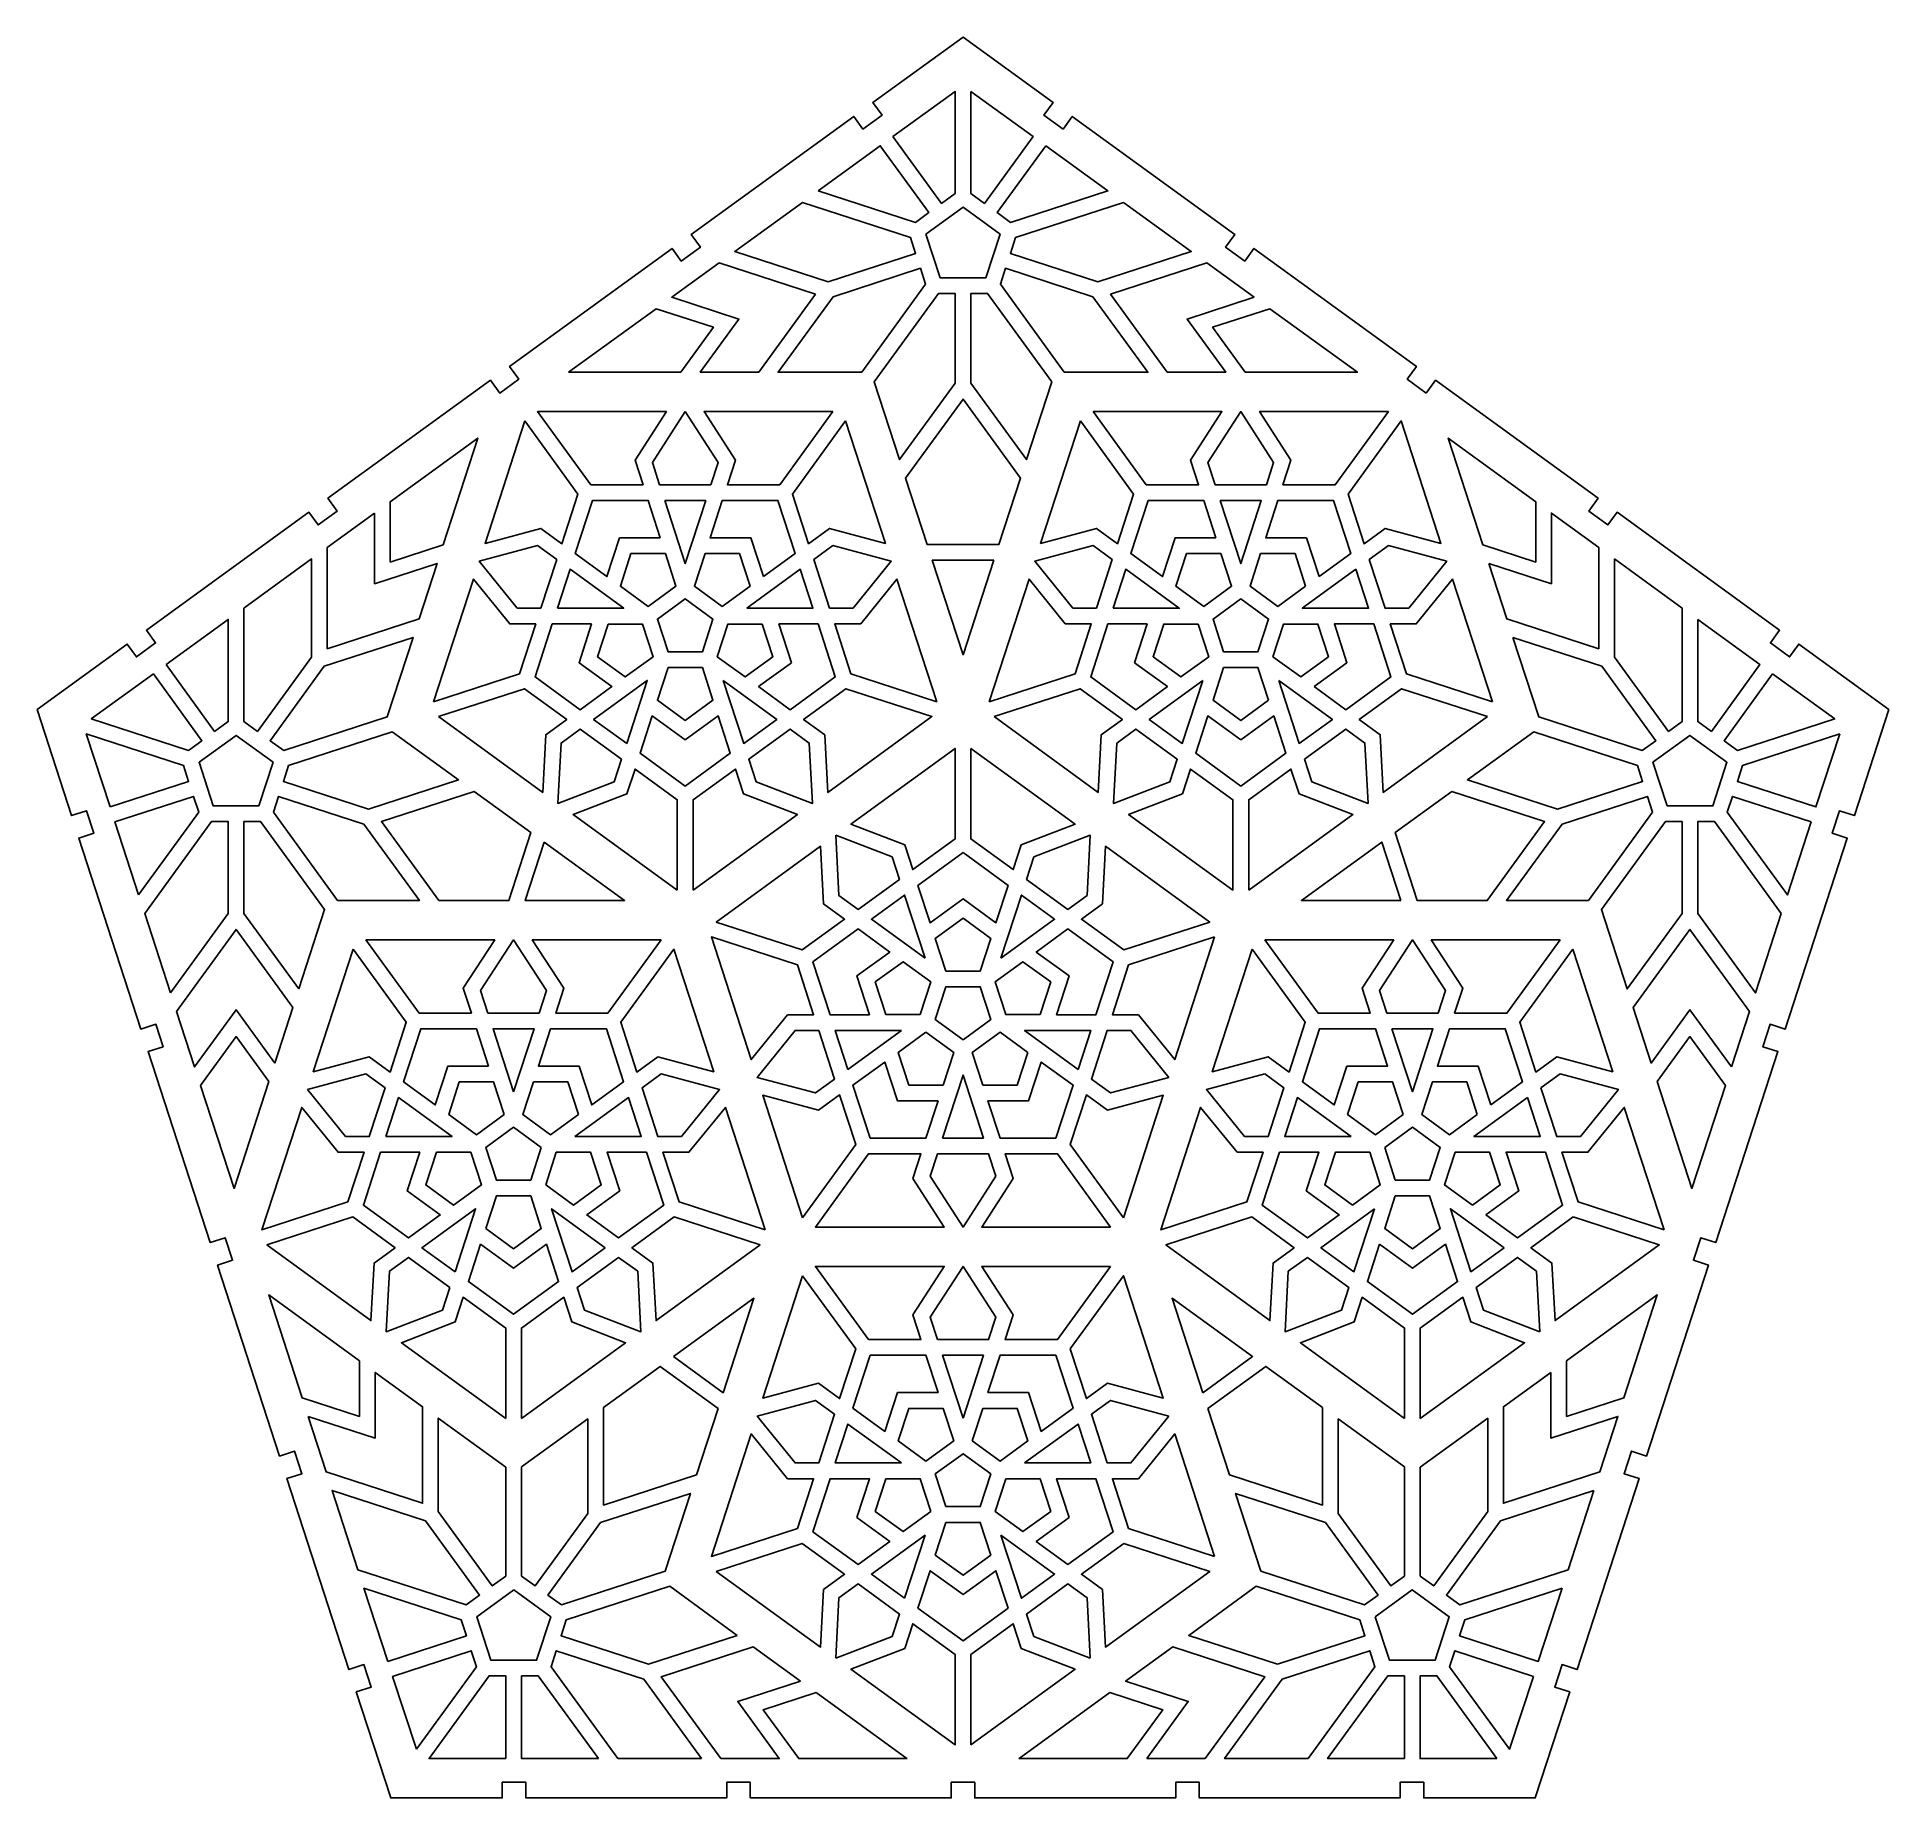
# Model space of a CAD drawing. Header units: millimetres. Extents: x -118 to 118, y -100 to 124.
import ezdxf

# ---------------------------------------------------------------- set-up
doc = ezdxf.new("R2010")
doc.units = ezdxf.units.MM
doc.layers.get('0').update_dxf_attribs({"linetype": 'CONTINUOUS'})

msp = doc.modelspace()

# ---------------------------------------------------------------- linework, layer by layer
for points in [[(58.82, 78.4), (59.99, 80.02), (80.62, 65.03), (79.45, 63.41), (81.87, 61.65), (83.05, 63.27), (103.68, 48.28), (102.5, 46.66), (104.93, 44.9), (106.11, 46.52), (117.56, 38.2), (113.18, 24.74), (111.28, 25.35), (110.35, 22.5), (112.26, 21.88), (104.38, -2.37), (102.47, -1.75), (101.55, -4.61), (103.45, -5.22), (95.57, -29.48), (93.67, -28.86), (92.74, -31.71), (94.64, -32.33), (86.76, -56.58), (84.86, -55.96), (83.93, -58.82), (85.84, -59.43), (77.96, -83.69), (76.05, -83.07), (75.13, -85.92), (77.03, -86.54), (72.65, -100), (58.5, -100), (58.5, -98), (55.5, -98), (55.5, -100), (30, -100), (30, -98), (27, -98), (27, -100), (1.5, -100), (1.5, -98), (-1.5, -98), (-1.5, -100), (-27, -100), (-27, -98), (-30, -98), (-30, -100), (-55.5, -100), (-55.5, -98), (-58.5, -98), (-58.5, -100), (-72.65, -100), (-77.03, -86.54), (-75.13, -85.92), (-76.05, -83.07), (-77.96, -83.69), (-85.84, -59.43), (-83.93, -58.82), (-84.86, -55.96), (-86.76, -56.58), (-94.64, -32.33), (-92.74, -31.71), (-93.67, -28.86), (-95.57, -29.48), (-103.45, -5.22), (-101.55, -4.61), (-102.47, -1.75), (-104.38, -2.37), (-112.26, 21.88), (-110.35, 22.5), (-111.28, 25.35), (-113.18, 24.74), (-117.56, 38.2), (-106.11, 46.52), (-104.93, 44.9), (-102.5, 46.66), (-103.68, 48.28), (-83.05, 63.27), (-81.87, 61.65), (-79.45, 63.41), (-80.62, 65.03), (-59.99, 80.02), (-58.82, 78.4), (-56.39, 80.17), (-57.56, 81.78), (-36.94, 96.77), (-35.76, 95.15), (-33.33, 96.92), (-34.51, 98.54), (-13.88, 113.52), (-12.7, 111.91), (-10.28, 113.67), (-11.45, 115.29), (0, 123.61), (11.45, 115.29), (10.28, 113.67), (12.7, 111.91), (13.88, 113.52), (34.51, 98.54), (33.33, 96.92), (35.76, 95.15), (36.94, 96.77), (57.56, 81.78), (56.39, 80.17)], [(-8.89, 110.97), (-2.72, 102.48), (-1, 103.73), (-1, 116.7)], [(1, 116.7), (1, 103.73), (2.72, 102.48), (8.89, 110.97)], [(-18.39, 104.07), (-6.05, 100.06), (-4.34, 101.31), (-10.5, 109.8)], [(10.5, 109.8), (4.34, 101.31), (6.05, 100.06), (18.39, 104.07)], [(-17.12, 92.53), (-6.02, 96.14), (-6.67, 98.16), (-20.39, 102.61), (-28.97, 96.38)], [(-4.7, 98.57), (-2.91, 93.04), (2.91, 93.04), (4.7, 98.57), (0, 101.99)], [(20.39, 102.61), (6.67, 98.16), (6.02, 96.14), (17.12, 92.53), (28.97, 96.38)], [(-18.74, 90.95), (-30.97, 94.93), (-36.97, 90.57), (-28.45, 87.8), (-33.35, 81.04), (-25.94, 81.04)], [(-12.86, 81.04), (-4.74, 92.22), (-5.4, 94.24), (-16.5, 90.63), (-23.47, 81.04)], [(16.5, 90.63), (5.4, 94.24), (4.74, 92.22), (12.86, 81.04), (23.47, 81.04)], [(36.97, 90.57), (30.97, 94.93), (18.74, 90.95), (25.94, 81.04), (33.35, 81.04), (28.45, 87.8)], [(-3.12, 91.04), (-11.26, 79.84), (-8.05, 69.96), (-1, 79.66), (-1, 91.04)], [(11.26, 79.84), (3.12, 91.04), (1, 91.04), (1, 79.66), (8.05, 69.96)], [(-50.08, 81.04), (-35.83, 81.04), (-31.68, 86.75), (-38.97, 89.11)], [(35.83, 81.04), (50.08, 81.04), (38.97, 89.11), (31.68, 86.75)], [(-7.29, 67.61), (-4.55, 59.17), (4.55, 59.17), (7.29, 67.61), (0, 77.64)], [(-47.26, 66.75), (-40.62, 66.75), (-41.64, 69.89), (-37.65, 76.04), (-54.01, 76.04)], [(-35.27, 76.04), (-39.44, 69.6), (-38.52, 66.75), (-32.02, 66.75), (-31.09, 69.6)], [(-16.52, 76.04), (-32.88, 76.04), (-28.89, 69.89), (-29.91, 66.75), (-23.27, 66.75)], [(16.52, 76.04), (23.27, 66.75), (29.91, 66.75), (28.89, 69.89), (32.88, 76.04)], [(32.02, 66.75), (38.52, 66.75), (39.44, 69.6), (35.27, 76.04), (31.09, 69.6)], [(54.01, 76.04), (37.65, 76.04), (41.64, 69.89), (40.62, 66.75), (47.26, 66.75)], [(-55.63, 74.87), (-60.68, 59.31), (-53.6, 61.2), (-50.93, 59.26), (-48.88, 65.58)], [(-14.91, 74.87), (-21.65, 65.58), (-19.6, 59.26), (-16.93, 61.2), (-9.85, 59.31)], [(14.91, 74.87), (9.85, 59.31), (16.93, 61.2), (19.6, 59.26), (21.65, 65.58)], [(48.88, 65.58), (50.93, 59.26), (53.6, 61.2), (60.68, 59.31), (55.63, 74.87)], [(-66, 59.12), (-61.6, 72.67), (-72.71, 64.6), (-72.71, 56.94)], [(66, 59.12), (72.71, 56.94), (72.71, 64.6), (61.6, 72.67)], [(-38.43, 60.01), (-39.97, 64.75), (-47.05, 64.75), (-49.23, 58.02), (-45.2, 55.09), (-43.6, 60.01)], [(-37.87, 64.75), (-35.27, 56.75), (-32.67, 64.75)], [(-25.33, 55.09), (-21.3, 58.02), (-23.49, 64.75), (-30.56, 64.75), (-32.1, 60.01), (-26.93, 60.01)], [(32.1, 60.01), (30.56, 64.75), (23.49, 64.75), (21.3, 58.02), (25.33, 55.09), (26.93, 60.01)], [(32.67, 64.75), (35.27, 56.75), (37.87, 64.75)], [(45.2, 55.09), (49.23, 58.02), (47.05, 64.75), (39.97, 64.75), (38.43, 60.01), (43.6, 60.01)], [(-74.71, 63.15), (-80.71, 58.79), (-80.71, 45.93), (-69.06, 49.71), (-66.77, 56.77), (-74.71, 54.18)], [(66.77, 56.77), (69.06, 49.71), (80.71, 45.93), (80.71, 58.79), (74.71, 63.15), (74.71, 54.18)], [(-53.59, 51.08), (-51.58, 57.26), (-54.01, 59.02), (-61.42, 57.04), (-56.59, 51.08)], [(-16.95, 51.08), (-13.95, 51.08), (-9.11, 57.04), (-16.53, 59.02), (-18.95, 57.26)], [(16.95, 51.08), (18.95, 57.26), (16.53, 59.02), (9.11, 57.04), (13.95, 51.08)], [(61.42, 57.04), (54.01, 59.02), (51.58, 57.26), (53.59, 51.08), (56.59, 51.08)], [(-91.29, 51.1), (-91.29, 36.68), (-89.57, 35.43), (-82.71, 44.87), (-82.71, 57.33)], [(-37.79, 58.01), (-42.15, 58.01), (-43.5, 53.87), (-39.97, 51.3), (-36.44, 53.87)], [(-30.56, 51.3), (-27.04, 53.87), (-28.39, 58.01), (-32.74, 58.01), (-34.09, 53.87)], [(3.9, 57.17), (-3.9, 57.17), (0, 45.17)], [(32.74, 58.01), (28.39, 58.01), (27.04, 53.87), (30.56, 51.3), (34.09, 53.87)], [(43.5, 53.87), (42.15, 58.01), (37.79, 58.01), (36.44, 53.87), (39.97, 51.3)], [(82.71, 57.33), (82.71, 44.87), (89.57, 35.43), (91.29, 36.68), (91.29, 51.1)], [(-67.21, 39.21), (-56.29, 42.76), (-54.24, 49.08), (-57.54, 49.08), (-62.16, 54.77)], [(-51.49, 51.08), (-43.07, 51.08), (-49.88, 56.02)], [(-27.46, 51.08), (-19.05, 51.08), (-20.66, 56.02)], [(-3.32, 39.21), (-8.38, 54.77), (-12.99, 49.08), (-16.29, 49.08), (-14.24, 42.76)], [(3.32, 39.21), (14.24, 42.76), (16.29, 49.08), (12.99, 49.08), (8.38, 54.77)], [(19.05, 51.08), (27.46, 51.08), (20.66, 56.02)], [(49.88, 56.02), (43.07, 51.08), (51.49, 51.08)], [(67.21, 39.21), (62.16, 54.77), (57.54, 49.08), (54.24, 49.08), (56.29, 42.76)], [(-33.09, 45.54), (-31.74, 49.69), (-35.27, 52.25), (-38.79, 49.69), (-37.45, 45.54)], [(33.09, 45.54), (37.45, 45.54), (38.79, 49.69), (35.27, 52.25), (31.74, 49.69)], [(-101.18, 43.92), (-95.01, 35.43), (-93.29, 36.68), (-93.29, 49.65)], [(93.29, 49.65), (93.29, 36.68), (95.01, 35.43), (101.18, 43.92)], [(-81.09, 43.7), (-87.96, 34.25), (-86.24, 33.01), (-73.1, 37.27), (-69.82, 47.36)], [(-47.16, 49.08), (-52.14, 49.08), (-54.33, 42.35), (-48.6, 38.19), (-44.57, 41.12), (-48.75, 44.16)], [(-45.06, 49.07), (-46.4, 44.92), (-42.88, 42.36), (-39.35, 44.92), (-40.7, 49.07)], [(-25.48, 49.07), (-29.84, 49.07), (-31.19, 44.92), (-27.66, 42.36), (-24.13, 44.92)], [(-21.78, 44.16), (-25.96, 41.12), (-21.93, 38.19), (-16.21, 42.35), (-18.39, 49.08), (-23.38, 49.08)], [(21.78, 44.16), (23.38, 49.08), (18.39, 49.08), (16.21, 42.35), (21.93, 38.19), (25.96, 41.12)], [(29.84, 49.07), (25.48, 49.07), (24.13, 44.92), (27.66, 42.36), (31.19, 44.92)], [(39.35, 44.92), (42.88, 42.36), (46.4, 44.92), (45.06, 49.07), (40.7, 49.07)], [(44.57, 41.12), (48.6, 38.19), (54.33, 42.35), (52.14, 49.08), (47.16, 49.08), (48.75, 44.16)], [(69.82, 47.36), (73.1, 37.27), (86.24, 33.01), (87.96, 34.25), (81.09, 43.7)], [(-110.68, 37.01), (-98.34, 33.01), (-96.63, 34.25), (-102.79, 42.74)], [(-37.45, 43.54), (-38.79, 39.4), (-35.27, 36.83), (-31.74, 39.4), (-33.09, 43.54)], [(38.79, 39.4), (37.45, 43.54), (33.09, 43.54), (31.74, 39.4), (35.27, 36.83)], [(102.79, 42.74), (96.63, 34.25), (98.34, 33.01), (110.68, 37.01)], [(-66.6, 37.31), (-53.36, 27.69), (-52.97, 35.01), (-50.3, 36.95), (-55.68, 40.86)], [(-42.69, 33.9), (-40.09, 41.9), (-46.9, 36.96)], [(-30.44, 41.9), (-27.84, 33.9), (-23.64, 36.96)], [(-17.56, 35.01), (-17.17, 27.69), (-3.94, 37.31), (-14.86, 40.86), (-20.23, 36.95)], [(3.94, 37.31), (17.17, 27.69), (17.56, 35.01), (20.23, 36.95), (14.86, 40.86)], [(30.44, 41.9), (23.64, 36.96), (27.84, 33.9)], [(40.09, 41.9), (42.69, 33.9), (46.9, 36.96)], [(66.6, 37.31), (55.68, 40.86), (50.3, 36.95), (52.97, 35.01), (53.36, 27.69)], [(-72.45, 35.38), (-85.62, 31.1), (-86.28, 29.08), (-75.46, 25.57), (-64.04, 29.28)], [(-43.34, 31.9), (-48.6, 35.72), (-51.03, 33.96), (-51.43, 26.29), (-44.27, 29.05)], [(-35.27, 34.36), (-39.45, 37.4), (-40.99, 32.66), (-35.27, 28.5), (-29.54, 32.66), (-31.08, 37.4)], [(-26.27, 29.05), (-19.1, 26.29), (-19.51, 33.96), (-21.94, 35.72), (-27.19, 31.9)], [(19.51, 33.96), (19.1, 26.29), (26.27, 29.05), (27.19, 31.9), (21.94, 35.72)], [(35.27, 34.36), (31.08, 37.4), (29.54, 32.66), (35.27, 28.5), (40.99, 32.66), (39.45, 37.4)], [(43.34, 31.9), (44.27, 29.05), (51.43, 26.29), (51.03, 33.96), (48.6, 35.72)], [(85.62, 31.1), (72.45, 35.38), (64.04, 29.28), (75.46, 25.57), (86.28, 29.08)], [(-108.29, 25.84), (-98.31, 29.08), (-98.96, 31.1), (-111.3, 35.11)], [(-87.59, 31.52), (-92.29, 34.93), (-96.99, 31.52), (-95.2, 25.99), (-89.39, 25.99)], [(-7.39, 21.02), (-6.37, 17.88), (-1, 21.78), (-1, 33.27), (-14.24, 23.65)], [(1, 33.27), (1, 21.78), (6.37, 17.88), (7.39, 21.02), (14.24, 23.65)], [(89.39, 25.99), (95.2, 25.99), (96.99, 31.52), (92.29, 34.93), (87.59, 31.52)], [(111.3, 35.11), (98.96, 31.1), (98.31, 29.08), (108.29, 25.84)], [(-36.27, 15.28), (-36.27, 26.76), (-41.64, 30.66), (-42.66, 27.52), (-49.5, 24.89)], [(-34.27, 15.28), (-21.03, 24.89), (-27.87, 27.52), (-28.89, 30.66), (-34.27, 26.76)], [(27.87, 27.52), (21.03, 24.89), (34.27, 15.28), (34.27, 26.76), (28.89, 30.66)], [(36.27, 15.28), (49.5, 24.89), (42.66, 27.52), (41.64, 30.66), (36.27, 26.76)], [(-104.66, 14.67), (-97.03, 25.16), (-97.69, 27.18), (-107.67, 23.94)], [(-87.55, 25.16), (-79.41, 13.96), (-69.02, 13.96), (-76.07, 23.67), (-86.89, 27.18)], [(-66.55, 13.96), (-57.68, 13.96), (-54.87, 22.61), (-62.04, 27.82), (-73.84, 23.99)], [(62.04, 27.82), (54.87, 22.61), (57.68, 13.96), (66.55, 13.96), (73.84, 23.99)], [(79.41, 13.96), (87.55, 25.16), (86.89, 27.18), (76.07, 23.67), (69.02, 13.96)], [(107.67, 23.94), (97.69, 27.18), (97.03, 25.16), (104.66, 14.67)], [(-100.61, 2.23), (-93.29, 12.31), (-93.29, 23.99), (-95.41, 23.99), (-103.89, 12.32)], [(-84.33, 2.73), (-81.05, 12.81), (-89.17, 23.99), (-91.29, 23.99), (-91.29, 12.31)], [(91.29, 12.31), (91.29, 23.99), (89.17, 23.99), (81.05, 12.81), (84.33, 2.73)], [(103.89, 12.32), (95.41, 23.99), (93.29, 23.99), (93.29, 12.31), (100.61, 2.23)], [(-53.17, 21.38), (-55.58, 13.96), (-42.96, 13.96)], [(-16.16, 22.25), (-15.76, 14.58), (-13.33, 12.82), (-8.07, 16.64), (-9, 19.49)], [(15.76, 14.58), (16.16, 22.25), (9, 19.49), (8.07, 16.64), (13.33, 12.82)], [(55.58, 13.96), (53.17, 21.38), (42.96, 13.96)], [(-31.33, 11.23), (-20.41, 7.68), (-15.04, 11.59), (-17.71, 13.53), (-18.09, 20.85)], [(0, 20.04), (-5.72, 15.88), (-4.18, 11.14), (0, 14.18), (4.18, 11.14), (5.72, 15.88)], [(17.71, 13.53), (15.04, 11.59), (20.41, 7.68), (31.33, 11.23), (18.09, 20.85)], [(-4.82, 6.64), (-7.42, 14.64), (-11.63, 11.58)], [(4.82, 6.64), (11.63, 11.58), (7.42, 14.64)], [(-87.38, -6.68), (-85.09, 0.37), (-92.29, 10.29), (-99.85, -0.12), (-97.56, -7.17), (-92.29, 0.08)], [(-13.33, 10.35), (-19.06, 6.19), (-16.87, -0.54), (-11.89, -0.54), (-13.49, 4.38), (-9.3, 7.42)], [(-2.18, 5), (2.18, 5), (3.53, 9.15), (0, 11.71), (-3.53, 9.15)], [(13.33, 10.35), (9.3, 7.42), (13.49, 4.38), (11.89, -0.54), (16.87, -0.54), (19.06, 6.19)], [(97.56, -7.17), (99.85, -0.12), (92.29, 10.29), (85.09, 0.37), (87.38, -6.68), (92.29, 0.08)], [(-77.43, 7.78), (-82.48, -7.78), (-75.4, -5.88), (-72.73, -7.82), (-70.68, -1.5)], [(-75.81, 8.96), (-69.06, -0.33), (-62.42, -0.33), (-63.44, 2.81), (-59.45, 8.96)], [(-53.81, -0.33), (-52.89, 2.52), (-57.06, 8.96), (-61.24, 2.52), (-60.31, -0.33)], [(-38.32, 8.96), (-54.68, 8.96), (-50.69, 2.81), (-51.71, -0.33), (-45.07, -0.33)], [(-38.73, -5.88), (-31.65, -7.78), (-36.7, 7.78), (-43.45, -1.5), (-41.4, -7.82)], [(-21.03, 5.78), (-31.95, 9.33), (-26.89, -6.23), (-22.27, -0.54), (-18.98, -0.54)], [(31.95, 9.33), (21.03, 5.78), (18.98, -0.54), (22.27, -0.54), (26.89, -6.23)], [(36.7, 7.78), (31.65, -7.78), (38.73, -5.88), (41.4, -7.82), (43.45, -1.5)], [(38.32, 8.96), (45.07, -0.33), (51.71, -0.33), (50.69, 2.81), (54.68, 8.96)], [(53.81, -0.33), (60.31, -0.33), (61.24, 2.52), (57.06, 8.96), (52.89, 2.52)], [(75.81, 8.96), (59.45, 8.96), (63.44, 2.81), (62.42, -0.33), (69.06, -0.33)], [(77.43, 7.78), (70.68, -1.5), (72.73, -7.82), (75.4, -5.88), (82.48, -7.78)], [(-5.43, -0.53), (-4.08, 3.62), (-7.61, 6.18), (-11.14, 3.62), (-9.79, -0.53)], [(9.79, -0.53), (11.14, 3.62), (7.61, 6.18), (4.08, 3.62), (5.43, -0.53)], [(0, -3.71), (3.53, -1.15), (2.18, 3), (-2.18, 3), (-3.53, -1.15)], [(-60.23, -7.07), (-61.77, -2.33), (-68.84, -2.33), (-71.03, -9.06), (-67, -11.99), (-65.4, -7.07)], [(-57.06, -10.33), (-54.46, -2.33), (-59.66, -2.33)], [(-48.73, -7.07), (-47.13, -11.99), (-43.1, -9.06), (-45.28, -2.33), (-52.36, -2.33), (-53.9, -7.07)], [(48.73, -7.07), (53.9, -7.07), (52.36, -2.33), (45.28, -2.33), (43.1, -9.06), (47.13, -11.99)], [(54.46, -2.33), (57.06, -10.33), (59.66, -2.33)], [(67, -11.99), (71.03, -9.06), (68.84, -2.33), (61.77, -2.33), (60.23, -7.07), (65.4, -7.07)], [(-88.15, -9.03), (-92.29, -3.32), (-96.79, -9.52), (-92.55, -22.59)], [(-18.32, -2.54), (-21.32, -2.54), (-26.15, -8.5), (-18.74, -10.48), (-16.31, -8.72)], [(-7.81, -2.54), (-16.22, -2.54), (-14.61, -7.48)], [(-4.7, -2.76), (-8.23, -5.33), (-6.88, -9.47), (-2.52, -9.47), (-1.18, -5.33)], [(8.23, -5.33), (4.7, -2.76), (1.18, -5.33), (2.52, -9.47), (6.88, -9.47)], [(14.61, -7.48), (16.22, -2.54), (7.81, -2.54)], [(26.15, -8.5), (21.32, -2.54), (18.32, -2.54), (16.31, -8.72), (18.74, -10.48)], [(88.15, -9.03), (92.55, -22.59), (96.79, -9.52), (92.29, -3.32)], [(-3.16, -11.47), (-8.33, -11.47), (-9.93, -6.55), (-13.97, -9.48), (-11.78, -16.21), (-4.7, -16.21)], [(11.78, -16.21), (13.97, -9.48), (9.93, -6.55), (8.33, -11.47), (3.16, -11.47), (4.7, -16.21)], [(-83.22, -10.04), (-78.38, -16.01), (-75.38, -16.01), (-73.38, -9.82), (-75.8, -8.06)], [(-58.24, -13.21), (-59.59, -9.07), (-63.95, -9.07), (-65.29, -13.21), (-61.77, -15.78)], [(-54.54, -9.07), (-55.89, -13.21), (-52.36, -15.78), (-48.83, -13.21), (-50.18, -9.07)], [(-35.74, -16.01), (-30.91, -10.04), (-38.32, -8.06), (-40.75, -9.82), (-38.74, -16.01)], [(-2.6, -16.21), (2.6, -16.21), (0, -8.21)], [(38.32, -8.06), (30.91, -10.04), (35.74, -16.01), (38.74, -16.01), (40.75, -9.82)], [(55.89, -13.21), (54.54, -9.07), (50.18, -9.07), (48.83, -13.21), (52.36, -15.78)], [(65.29, -13.21), (63.95, -9.07), (59.59, -9.07), (58.24, -13.21), (61.77, -15.78)], [(73.38, -9.82), (75.38, -16.01), (78.38, -16.01), (83.22, -10.04), (75.8, -8.06)], [(-73.28, -16), (-64.87, -16), (-71.68, -11.06)], [(-49.26, -16), (-40.85, -16), (-42.45, -11.06)], [(-20.36, -26.32), (-13.61, -17.04), (-15.67, -10.72), (-18.34, -12.66), (-25.42, -10.77)], [(20.36, -26.32), (25.42, -10.77), (18.34, -12.66), (15.67, -10.72), (13.61, -17.04)], [(49.26, -16), (42.45, -11.06), (40.85, -16)], [(71.68, -11.06), (64.87, -16), (73.28, -16)], [(-78.09, -24.32), (-76.04, -18.01), (-79.34, -18.01), (-83.95, -12.31), (-89.01, -27.87)], [(-25.12, -27.87), (-30.17, -12.31), (-34.79, -18.01), (-38.09, -18.01), (-36.04, -24.32)], [(34.79, -18.01), (30.17, -12.31), (25.12, -27.87), (36.04, -24.32), (38.09, -18.01)], [(89.01, -27.87), (83.95, -12.31), (79.34, -18.01), (76.04, -18.01), (78.09, -24.32)], [(-53.54, -17.4), (-57.06, -14.83), (-60.59, -17.4), (-59.24, -21.54), (-54.88, -21.54)], [(53.54, -17.4), (54.88, -21.54), (59.24, -21.54), (60.59, -17.4), (57.06, -14.83)], [(-68.95, -18), (-73.94, -18), (-76.12, -24.73), (-70.4, -28.89), (-66.37, -25.96), (-70.55, -22.92)], [(-66.85, -18.01), (-68.2, -22.16), (-64.67, -24.72), (-61.15, -22.16), (-62.49, -18.01)], [(-52.98, -22.16), (-49.45, -24.72), (-45.93, -22.16), (-47.28, -18.01), (-51.63, -18.01)], [(-43.58, -22.92), (-47.76, -25.96), (-43.73, -28.89), (-38, -24.73), (-40.19, -18), (-45.18, -18)], [(-6.37, -21.35), (-5.35, -18.21), (-12, -18.21), (-18.74, -27.5), (-2.38, -27.5)], [(4.18, -21.06), (3.25, -18.21), (-3.25, -18.21), (-4.18, -21.06), (0, -27.5)], [(18.74, -27.5), (12, -18.21), (5.35, -18.21), (6.37, -21.35), (2.38, -27.5)], [(43.58, -22.92), (45.18, -18), (40.19, -18), (38, -24.73), (43.73, -28.89), (47.76, -25.96)], [(49.45, -24.72), (52.98, -22.16), (51.63, -18.01), (47.28, -18.01), (45.93, -22.16)], [(64.67, -24.72), (68.2, -22.16), (66.85, -18.01), (62.49, -18.01), (61.15, -22.16)], [(66.37, -25.96), (70.4, -28.89), (76.12, -24.73), (73.94, -18), (68.95, -18), (70.55, -22.92)], [(-64.49, -33.18), (-61.89, -25.18), (-68.69, -30.13)], [(-60.59, -27.69), (-57.06, -30.25), (-53.54, -27.69), (-54.88, -23.54), (-59.24, -23.54)], [(-45.43, -30.13), (-52.24, -25.18), (-49.64, -33.18)], [(52.24, -25.18), (45.43, -30.13), (49.64, -33.18)], [(54.88, -23.54), (53.54, -27.69), (57.06, -30.25), (60.59, -27.69), (59.24, -23.54)], [(68.69, -30.13), (61.89, -25.18), (64.49, -33.18)], [(-88.39, -29.77), (-75.16, -39.39), (-74.77, -32.07), (-72.1, -30.13), (-77.47, -26.22)], [(-25.74, -29.77), (-36.65, -26.22), (-42.03, -30.13), (-39.36, -32.07), (-38.97, -39.39)], [(25.74, -29.77), (38.97, -39.39), (39.36, -32.07), (42.03, -30.13), (36.65, -26.22)], [(77.47, -26.22), (72.1, -30.13), (74.77, -32.07), (75.16, -39.39), (88.39, -29.77)], [(-61.25, -29.68), (-62.79, -34.42), (-57.06, -38.58), (-51.34, -34.42), (-52.88, -29.68), (-57.06, -32.72)], [(52.88, -29.68), (51.34, -34.42), (57.06, -38.58), (62.79, -34.42), (61.25, -29.68), (57.06, -32.72)], [(-65.14, -35.18), (-70.4, -31.36), (-72.82, -33.12), (-73.23, -40.79), (-66.06, -38.04)], [(-43.73, -31.36), (-48.99, -35.18), (-48.06, -38.04), (-40.9, -40.79), (-41.3, -33.12)], [(-12, -41.79), (-5.35, -41.79), (-6.37, -38.65), (-2.38, -32.5), (-18.74, -32.5)], [(-3.25, -41.79), (3.25, -41.79), (4.18, -38.94), (0, -32.5), (-4.18, -38.94)], [(18.74, -32.5), (2.38, -32.5), (6.37, -38.65), (5.35, -41.79), (12, -41.79)], [(43.73, -31.36), (41.3, -33.12), (40.9, -40.79), (48.06, -38.04), (48.99, -35.18)], [(73.23, -40.79), (72.82, -33.12), (70.4, -31.36), (65.14, -35.18), (66.06, -38.04)], [(-20.36, -33.68), (-25.42, -49.23), (-18.34, -47.34), (-15.67, -49.28), (-13.61, -42.96)], [(13.61, -42.96), (15.67, -49.28), (18.34, -47.34), (25.42, -49.23), (20.36, -33.68)], [(-76.62, -44.5), (-88.15, -36.13), (-83.91, -49.19), (-76.62, -51.56)], [(-58.06, -51.81), (-58.06, -40.33), (-63.44, -36.42), (-64.46, -39.56), (-71.3, -42.19)], [(-56.06, -51.81), (-42.83, -42.19), (-49.67, -39.56), (-50.69, -36.42), (-56.06, -40.33)], [(-36.76, -43.96), (-30.45, -48.55), (-26.55, -36.55)], [(30.45, -48.55), (36.76, -43.96), (26.55, -36.55)], [(56.06, -51.81), (56.06, -40.33), (50.69, -36.42), (49.67, -39.56), (42.83, -42.19)], [(58.06, -51.81), (71.3, -42.19), (64.46, -39.56), (63.44, -36.42), (58.06, -40.33)], [(76.62, -44.5), (76.62, -51.56), (83.91, -49.19), (88.15, -36.13)], [(-8.33, -48.53), (-3.16, -48.53), (-4.7, -43.79), (-11.78, -43.79), (-13.97, -50.52), (-9.93, -53.45)], [(0, -51.79), (2.6, -43.79), (-2.6, -43.79)], [(8.33, -48.53), (9.93, -53.45), (13.97, -50.52), (11.78, -43.79), (4.7, -43.79), (3.16, -48.53)], [(-83.14, -51.54), (-80.85, -58.6), (-68.62, -62.57), (-68.62, -50.32), (-74.62, -45.96), (-74.62, -54.31)], [(-33.84, -58.98), (-31.1, -50.55), (-38.46, -45.2), (-45.63, -50.41), (-45.63, -62.81)], [(45.63, -50.41), (38.46, -45.2), (31.1, -50.55), (33.84, -58.98), (45.63, -62.81)], [(74.62, -45.96), (68.62, -50.32), (68.62, -62.57), (80.85, -58.6), (83.14, -51.54), (74.62, -54.31)], [(-26.15, -51.5), (-21.32, -57.46), (-18.32, -57.46), (-16.31, -51.28), (-18.74, -49.52)], [(-4.7, -57.24), (-1.18, -54.67), (-2.52, -50.53), (-6.88, -50.53), (-8.23, -54.67)], [(1.18, -54.67), (4.7, -57.24), (8.23, -54.67), (6.88, -50.53), (2.52, -50.53)], [(26.15, -51.5), (18.74, -49.52), (16.31, -51.28), (18.32, -57.46), (21.32, -57.46)], [(-66.62, -63.62), (-59.76, -73.07), (-58.04, -71.82), (-58.04, -58), (-66.62, -51.77)], [(-56.04, -57.97), (-56.04, -71.82), (-54.32, -73.07), (-47.63, -63.86), (-47.63, -51.86)], [(-21.03, -65.78), (-18.98, -59.46), (-22.27, -59.46), (-26.89, -53.77), (-31.95, -69.33)], [(-7.81, -57.46), (-14.61, -52.52), (-16.22, -57.46)], [(7.81, -57.46), (16.22, -57.46), (14.61, -52.52)], [(31.95, -69.33), (26.89, -53.77), (22.27, -59.46), (18.98, -59.46), (21.03, -65.78)], [(56.04, -71.82), (56.04, -57.97), (47.63, -51.86), (47.63, -63.86), (54.32, -73.07)], [(66.62, -51.77), (58.04, -58), (58.04, -71.82), (59.76, -73.07), (66.62, -63.62)], [(-2.18, -63), (2.18, -63), (3.53, -58.85), (0, -56.29), (-3.53, -58.85)], [(-76.81, -71.03), (-63.09, -75.49), (-61.38, -74.24), (-68.24, -64.8), (-80.09, -60.95)], [(-13.49, -64.38), (-11.89, -59.46), (-16.87, -59.46), (-19.06, -66.19), (-13.33, -70.35), (-9.3, -67.42)], [(-4.08, -63.62), (-5.43, -59.47), (-9.79, -59.47), (-11.14, -63.62), (-7.61, -66.18)], [(5.43, -59.47), (4.08, -63.62), (7.61, -66.18), (11.14, -63.62), (9.79, -59.47)], [(13.49, -64.38), (9.3, -67.42), (13.33, -70.35), (19.06, -66.19), (16.87, -59.46), (11.89, -59.46)], [(80.09, -60.95), (68.24, -64.8), (61.38, -74.24), (63.09, -75.49), (76.81, -71.03)], [(-50.99, -75.49), (-37.81, -71.21), (-34.6, -61.33), (-46.02, -65.04), (-52.7, -74.24)], [(37.81, -71.21), (50.99, -75.49), (52.7, -74.24), (46.02, -65.04), (34.6, -61.33)], [(-2.18, -65), (-3.53, -69.15), (0, -71.71), (3.53, -69.15), (2.18, -65)], [(-31.33, -71.23), (-18.09, -80.85), (-17.71, -73.53), (-15.04, -71.59), (-20.41, -67.68)], [(-7.42, -74.64), (-4.82, -66.64), (-11.63, -71.58)], [(4.82, -66.64), (7.42, -74.64), (11.63, -71.58)], [(20.41, -67.68), (15.04, -71.59), (17.71, -73.53), (18.09, -80.85), (31.33, -71.23)], [(-16.16, -82.25), (-9, -79.49), (-8.07, -76.64), (-13.33, -72.82), (-15.76, -74.58)], [(0, -74.18), (-4.18, -71.14), (-5.72, -75.88), (0, -80.04), (5.72, -75.88), (4.18, -71.14)], [(16.16, -82.25), (15.76, -74.58), (13.33, -72.82), (8.07, -76.64), (9, -79.49)], [(-73.03, -82.65), (-63.05, -79.41), (-63.71, -77.39), (-76.05, -73.38)], [(-57.04, -73.56), (-61.74, -76.98), (-59.95, -82.51), (-54.13, -82.51), (-52.34, -76.98)], [(-28.65, -79.36), (-37.23, -73.12), (-50.37, -77.39), (-51.02, -79.41), (-39.92, -83.02)], [(39.92, -83.02), (51.02, -79.41), (50.37, -77.39), (37.23, -73.12), (28.65, -79.36)], [(52.34, -76.98), (54.13, -82.51), (59.95, -82.51), (61.74, -76.98), (57.04, -73.56)], [(76.05, -73.38), (63.71, -77.39), (63.05, -79.41), (73.03, -82.65)], [(-7.39, -81.02), (-14.24, -83.65), (-1, -93.27), (-1, -81.78), (-6.37, -77.88)], [(1, -93.27), (14.24, -83.65), (7.39, -81.02), (6.37, -77.88), (1, -81.78)], [(-69.4, -93.82), (-61.78, -83.33), (-62.44, -81.31), (-72.42, -84.56)], [(-33.22, -95), (-40.54, -84.92), (-51.64, -81.31), (-52.3, -83.33), (-43.82, -95)], [(-20.65, -85.17), (-26.65, -80.81), (-38.3, -84.6), (-30.74, -95), (-23.33, -95), (-28.59, -87.75)], [(23.33, -95), (30.74, -95), (38.3, -84.6), (26.65, -80.81), (20.65, -85.17), (28.59, -87.75)], [(43.82, -95), (52.3, -83.33), (51.64, -81.31), (40.54, -84.92), (33.22, -95)], [(72.42, -84.56), (62.44, -81.31), (61.78, -83.33), (69.4, -93.82)], [(-58.04, -95), (-58.04, -84.51), (-60.16, -84.51), (-67.79, -95)], [(-46.29, -95), (-53.92, -84.51), (-56.04, -84.51), (-56.04, -95)], [(56.04, -95), (56.04, -84.51), (53.92, -84.51), (46.29, -95)], [(67.79, -95), (60.16, -84.51), (58.04, -84.51), (58.04, -95)], [(-18.65, -86.62), (-25.36, -88.8), (-20.85, -95), (-7.12, -95)], [(18.65, -86.62), (7.12, -95), (20.85, -95), (25.36, -88.8)]]:
    msp.add_lwpolyline(points, close=True)

doc.saveas('drawing.dxf')
